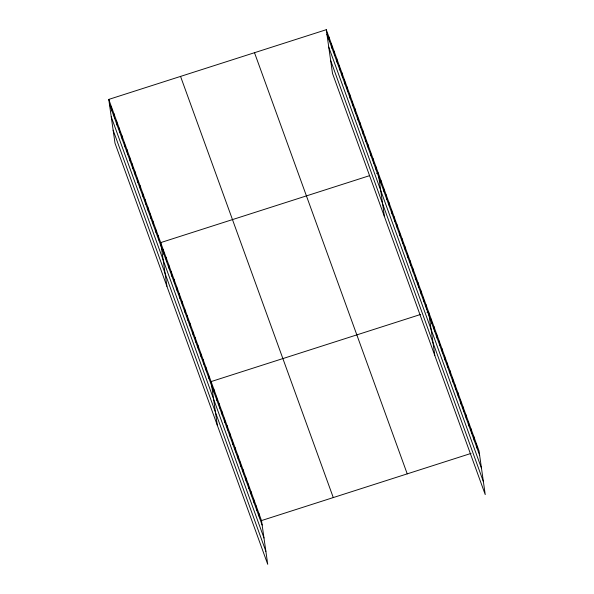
<?xml version="1.0" encoding="UTF-8"?>
<svg xmlns="http://www.w3.org/2000/svg" width="594" height="594" viewBox="0 0 594 594"><rect width="100%" height="100%" fill="white"/><g stroke="black" fill="none" stroke-linecap="round" stroke-linejoin="round"><path stroke-width="0.89" d="M108.769 99.413L261.501 520.574L267.723 564.3L114.991 143.139L108.769 99.413L326.277 29.7L479.009 450.861L485.231 494.587L332.499 73.426L326.277 29.7M369.431 175.705L160.699 242.604L166.921 286.33M376.611 173.403L378.207 172.899L384.429 216.624M420.634 314.434L211.1 381.586L217.322 425.319M427.012 312.392L428.608 311.88L434.83 355.606M261.501 520.574L471.035 453.415M326.908 34.177L479.648 455.338M328.757 47.134L481.489 468.295M330.658 60.477L483.39 481.637M254.499 52.703L407.232 473.864M180.546 76.403L333.279 497.572M109.4 103.891L262.14 525.051M111.249 116.84L263.981 538.001M113.15 130.183L265.882 551.351M476.358 443.547L476.997 448.024M473.708 436.234L474.339 440.711M471.049 428.92L471.688 433.397M468.399 421.599L469.037 426.084M465.748 414.285L466.387 418.763M463.097 406.972L463.728 411.449M460.439 399.658L461.078 404.135M457.788 392.344L458.427 396.822M455.138 385.031L455.776 389.508M452.48 377.71L453.118 382.194M449.829 370.396L450.467 374.873M447.178 363.083L447.817 367.56M444.527 355.769L445.158 360.246M441.869 348.455L442.508 352.933M439.218 341.142L439.857 345.619M436.568 333.821L437.206 338.305M433.91 326.507L434.548 330.984M431.259 319.193L431.897 323.671M425.957 304.566L426.589 309.043M423.299 297.245L423.938 301.73M420.649 289.931L421.287 294.416M417.998 282.618L418.636 287.095M415.347 275.304L415.978 279.781M412.689 267.991L413.327 272.468M410.038 260.677L410.677 265.154M407.387 253.356L408.026 257.841M404.729 246.042L405.368 250.519M402.079 238.729L402.717 243.206M399.428 231.415L400.066 235.892M396.777 224.101L397.408 228.579M394.119 216.788L394.758 221.265M391.468 209.467L392.107 213.951M388.818 202.153L389.456 206.63M386.159 194.839L386.798 199.317M383.509 187.526L384.147 192.003M380.858 180.212L381.496 184.689M375.608 165.733L376.247 170.211M373.01 158.576L373.648 163.053M370.418 151.418L371.05 155.895M367.82 144.253L368.458 148.738M365.221 137.095L365.859 141.572M362.622 129.938L363.261 134.415M360.031 122.78L360.669 127.257M357.432 115.615L358.071 120.099M354.833 108.457L355.472 112.934M352.242 101.299L352.873 105.777M349.643 94.134L350.282 98.619M347.045 86.976L347.683 91.454M344.453 79.819L345.084 84.296M341.854 72.661L342.493 77.138M339.256 65.496L339.894 69.981M336.657 58.338L337.295 62.816M334.066 51.181L334.704 55.658M331.467 44.023L332.105 48.5M328.868 36.858L329.507 41.335M258.85 513.261L259.489 517.738M256.2 505.94L256.838 510.424M253.541 498.626L254.18 503.103M250.891 491.312L251.529 495.79M248.24 483.999L248.879 488.476M245.589 476.685L246.22 481.162M242.931 469.371L243.57 473.849M240.28 462.05L240.919 466.535M237.63 454.737L238.268 459.214M234.972 447.423L235.61 451.9M232.321 440.109L232.959 444.587M229.67 432.796L230.309 437.273M227.019 425.482L227.651 429.959M224.361 418.161L225 422.646M221.711 410.848L222.349 415.325M219.06 403.534L219.698 408.011M216.402 396.22L217.04 400.698M213.751 388.907L214.389 393.384M208.449 374.272L209.081 378.749M205.791 366.958L206.43 371.436M203.141 359.645L203.779 364.122M200.49 352.331L201.128 356.808M197.839 345.017L198.47 349.495M195.181 337.696L195.82 342.181M192.53 330.383L193.169 334.86M189.88 323.069L190.518 327.546M187.221 315.756L187.86 320.233M184.571 308.442L185.209 312.919M181.92 301.128L182.558 305.606M179.269 293.807L179.9 298.292M176.611 286.494L177.25 290.971M173.96 279.18L174.599 283.657M171.31 271.866L171.948 276.344M168.651 264.553L169.29 269.03M166.001 257.239L166.639 261.716M163.35 249.918L163.989 254.403M158.101 235.447L158.739 239.924M155.502 228.289L156.14 232.766M152.91 221.124L153.542 225.609M150.312 213.966L150.95 218.444M147.713 206.809L148.352 211.286M145.114 199.651L145.753 204.128M142.523 192.486L143.161 196.963M139.924 185.328L140.563 189.805M137.325 178.17L137.964 182.648M134.734 171.005L135.365 175.49M132.135 163.847L132.774 168.325M129.537 156.69L130.175 161.167M126.945 149.532L127.576 154.009M124.346 142.367L124.985 146.844M121.748 135.209L122.386 139.687M119.149 128.052L119.788 132.529M116.558 120.886L117.196 125.371M113.959 113.729L114.597 118.206M111.36 106.571L111.999 111.048"/></g></svg>
